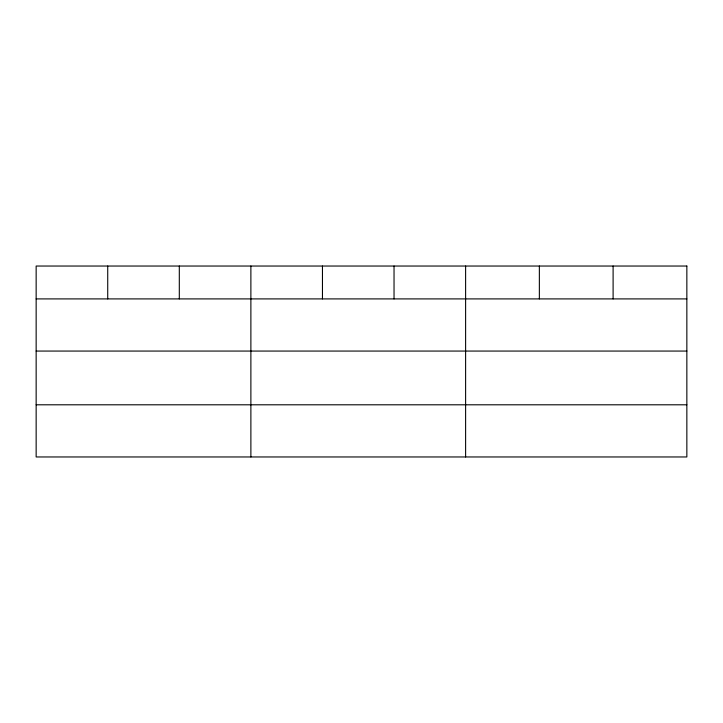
<?xml version="1.0" encoding="UTF-8"?>
<svg xmlns="http://www.w3.org/2000/svg" width="723" height="723" viewBox="0 0 723 723"><rect width="100%" height="100%" fill="white"/><g stroke="black" fill="none" stroke-linecap="round" stroke-linejoin="round"><path stroke-width="1.08" d="M36.15 298.906L686.85 298.906M36.15 351.062L686.85 351.062M36.15 404.799L686.85 404.799M613.104 266.037L613.104 298.906M539.358 266.037L539.358 298.906M465.612 266.037L465.612 456.963M394.035 266.037L394.035 298.906M322.458 266.037L322.458 298.906M250.881 266.037L250.881 456.963M179.304 266.037L179.304 298.906M107.727 266.037L107.727 298.906M686.85 266.037L36.15 266.037L36.15 456.963L686.85 456.963L686.85 266.037"/></g></svg>
